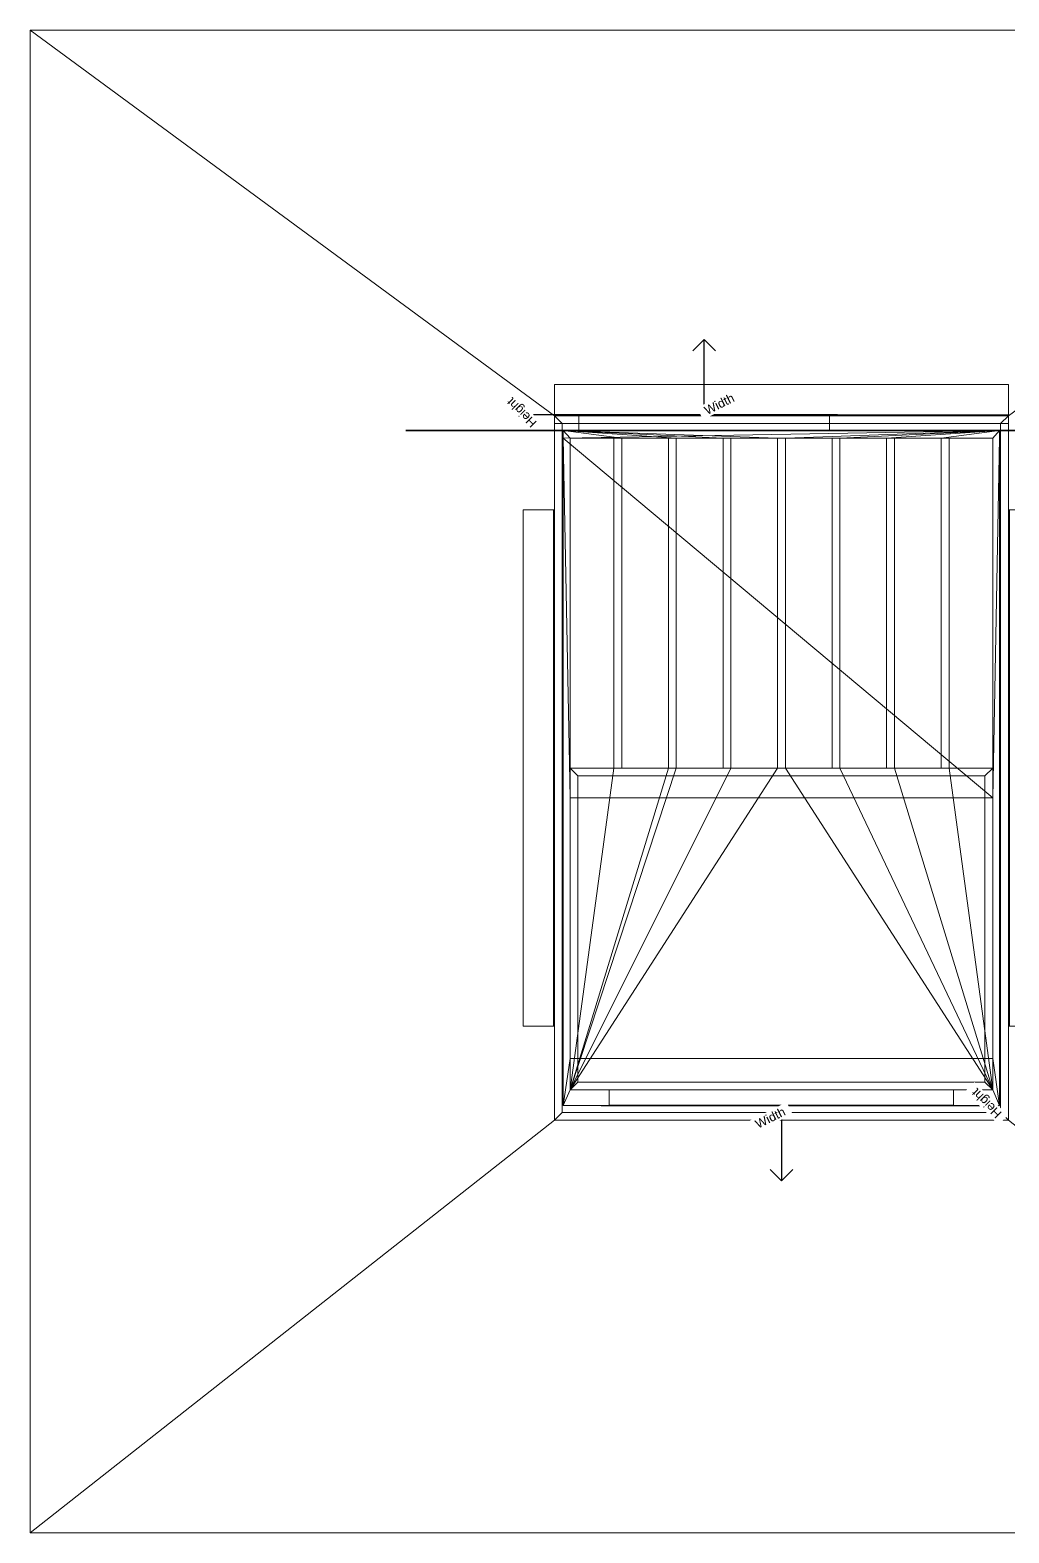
# Model space of a CAD drawing. Header units: inches. Extents: x -48 to 48, y -48 to 48.
# Drawn here: x -48 to 14.5, y -48 to 48 of the extents above; entities that cross this region are included whole.
import ezdxf

# ---------------------------------------------------------------- set-up
doc = ezdxf.new("R2010")
doc.units = ezdxf.units.IN
doc.header["$LTSCALE"] = 8
doc.header["$MEASUREMENT"] = 0
doc.layers.add('3D-GENM', color=6, linetype='Continuous', lineweight=9)

# ---------------------------------------------------------------- blocks, each defined once
blk = doc.blocks.new('FamilyGeomCombination_6474-3D Presentation')
at = {"layer": '3D-GENM'}
mesh = blk.add_polyface(dxfattribs=at)
corners = [(-14.5, 22.861, 1), (14.5, 22.861, 1), (14.5, 23.361, 1), (-14.5, 23.361, 1)]
mesh.append_faces([[corners[k] for k in face] for face in [(2, 3, 0, 1)]])
mesh = blk.add_polyface(dxfattribs=at)
corners = [(-14.5, 23.361, -15), (14.5, 23.361, -15), (14.5, -21.639, -15), (-14.5, -21.639, -15), (14, 22.861, -15), (-14, 22.861, -15), (-14, -21.139, -15), (14, -21.139, -15)]
mesh.append_faces([[corners[k] for k in face] for face in [(2, 7, 4, 1), (1, 4, 5, 0)]], dxfattribs={"vtx0": -1, "vtx2": -1})
mesh.append_faces([[corners[k] for k in face] for face in [(6, 7, 2, 3), (5, 6, 3, 0)]], dxfattribs={"vtx1": -1, "vtx3": -1})
mesh = blk.add_polyface(dxfattribs=at)
corners = [(-14.5, 23.361, -15), (-14.5, 23.361, 1), (14.5, 23.361, 1), (14.5, 23.361, -15)]
mesh.append_faces([[corners[k] for k in face] for face in [(0, 1, 2, 3)]])
mesh = blk.add_polyface(dxfattribs=at)
corners = [(-14.5, 22.861, 1), (-14.5, 23.361, 1), (-14.5, 23.361, -15), (-14.5, -21.639, -15), (-14.5, -21.639, -2.5), (-14.5, 22.861, -2.5)]
mesh.append_faces([[corners[k] for k in face] for face in [(5, 2, 3, 4)]], dxfattribs={"vtx0": -1})
mesh.append_faces([[corners[k] for k in face] for face in [(5, 0, 1, 2)]], dxfattribs={"vtx3": -1})
mesh = blk.add_polyface(dxfattribs=at)
corners = [(14.5, 23.361, 1), (14.5, 22.861, 1), (14.5, 22.861, -2.5), (14.5, -21.639, -2.5), (14.5, -21.639, -15), (14.5, 23.361, -15)]
mesh.append_faces([[corners[k] for k in face] for face in [(4, 5, 2, 3)]], dxfattribs={"vtx1": -1})
mesh.append_faces([[corners[k] for k in face] for face in [(0, 1, 2, 5)]], dxfattribs={"vtx2": -1})
mesh = blk.add_polyface(dxfattribs=at)
corners = [(14.5, 22.861, 1), (-14.5, 22.861, 1), (-14.5, 22.861, -2.5), (-14, 22.861, -2.5), (-14, 22.861, -15), (14, 22.861, -15), (14, 22.861, -2.5), (14.5, 22.861, -2.5)]
mesh.append_faces([[corners[k] for k in face] for face in [(3, 0, 1, 2)]], dxfattribs={"vtx0": -1})
mesh.append_faces([[corners[k] for k in face] for face in [(6, 7, 0, 3)]], dxfattribs={"vtx2": -1, "vtx3": -1})
mesh.append_faces([[corners[k] for k in face] for face in [(3, 4, 5, 6)]], dxfattribs={"vtx3": -1})
mesh = blk.add_polyface(dxfattribs=at)
corners = [(-14, -21.139, -2.5), (-14, 22.861, -2.5), (-14.5, 22.861, -2.5), (-14.5, -21.639, -2.5), (14.5, -21.639, -2.5), (14.5, 22.861, -2.5), (14, 22.861, -2.5), (14, -21.139, -2.5)]
mesh.append_faces([[corners[k] for k in face] for face in [(7, 4, 5, 6)]], dxfattribs={"vtx0": -1})
mesh.append_faces([[corners[k] for k in face] for face in [(4, 7, 0, 3)]], dxfattribs={"vtx0": -1, "vtx2": -1})
mesh.append_faces([[corners[k] for k in face] for face in [(2, 3, 0, 1)]], dxfattribs={"vtx1": -1})
mesh = blk.add_polyface(dxfattribs=at)
corners = [(-14, 22.861, -2.5), (-14, -21.139, -2.5), (-14, -21.139, -15), (-14, 22.861, -15)]
mesh.append_faces([[corners[k] for k in face] for face in [(0, 1, 2, 3)]])
mesh = blk.add_polyface(dxfattribs=at)
corners = [(14, -21.139, -2.5), (14, 22.861, -2.5), (14, 22.861, -15), (14, -21.139, -15)]
mesh.append_faces([[corners[k] for k in face] for face in [(0, 1, 2, 3)]])
mesh = blk.add_polyface(dxfattribs=at)
corners = [(14.5, -21.639, -2.5), (-14.5, -21.639, -2.5), (-14.5, -21.639, -15), (14.5, -21.639, -15)]
mesh.append_faces([[corners[k] for k in face] for face in [(0, 1, 2, 3)]])
mesh = blk.add_polyface(dxfattribs=at)
corners = [(-14, -21.139, -2.5), (14, -21.139, -2.5), (14, -21.139, -15), (-14, -21.139, -15)]
mesh.append_faces([[corners[k] for k in face] for face in [(0, 1, 2, 3)]])
blk = doc.blocks.new('FamilyGeomCombination_7878-3D Presentation')
at = {"layer": '3D-GENM'}
mesh = blk.add_polyface(dxfattribs=at)
corners = [(-13.938, -20.701, -15), (-13.938, -20.701, 14.438), (-13.938, 21.924, 14.438), (-13.938, 22.424, 14.438), (-13.938, 22.424, -15)]
mesh.append_faces([[corners[k] for k in face] for face in [(3, 4, 2)]], dxfattribs={"vtx1": -1})
mesh.append_faces([[corners[k] for k in face] for face in [(0, 1, 2, 4)]], dxfattribs={"vtx2": -1})
mesh = blk.add_polyface(dxfattribs=at)
corners = [(13.938, -20.701, -15), (-13.938, -20.701, -15), (-13.938, 22.424, -15), (13.938, 22.424, -15), (-13.5, -19.701, -15), (13.5, -19.701, -15), (13.5, 21.924, -15), (10.703, 21.924, -15), (10.703, 0.861, -15), (10.203, 0.861, -15), (10.203, 21.924, -15), (7.219, 21.924, -15), (7.219, 0.861, -15), (6.719, 0.861, -15), (6.719, 21.924, -15), (3.734, 21.924, -15), (3.734, 0.861, -15), (3.234, 0.861, -15), (3.234, 21.924, -15), (0.25, 21.924, -15), (0.25, 0.861, -15), (-0.25, 0.861, -15), (-0.25, 21.924, -15), (-3.234, 21.924, -15), (-3.234, 0.861, -15), (-3.734, 0.861, -15), (-3.734, 21.924, -15), (-6.719, 21.924, -15), (-6.719, 0.861, -15), (-7.219, 0.861, -15), (-7.219, 21.924, -15), (-10.203, 21.924, -15), (-10.203, 0.861, -15), (-10.703, 0.861, -15), (-10.703, 21.924, -15), (-13.5, 21.924, -15)]
mesh.append_faces([[corners[k] for k in face] for face in [(7, 10, 3, 6), (3, 19, 22, 2)]], dxfattribs={"vtx0": -1, "vtx1": -1, "vtx2": -1})
mesh.append_faces([[corners[k] for k in face] for face in [(3, 14, 15), (4, 1, 2, 35), (2, 26, 27)]], dxfattribs={"vtx0": -1, "vtx2": -1})
mesh.append_faces([[corners[k] for k in face] for face in [(3, 10, 11, 14), (2, 22, 23, 26)]], dxfattribs={"vtx0": -1, "vtx2": -1, "vtx3": -1})
mesh.append_faces([[corners[k] for k in face] for face in [(18, 19, 3, 15), (30, 31, 2, 27), (34, 35, 2, 31)]], dxfattribs={"vtx1": -1, "vtx2": -1, "vtx3": -1})
mesh.append_faces([[corners[k] for k in face] for face in [(3, 0, 5, 6), (4, 5, 0, 1)]], dxfattribs={"vtx1": -1, "vtx3": -1})
mesh.append_faces([[corners[k] for k in face] for face in [(8, 9, 10, 7), (12, 13, 14, 11), (16, 17, 18, 15)]], dxfattribs={"vtx2": -1})
mesh.append_faces([[corners[k] for k in face] for face in [(19, 20, 21, 22), (23, 24, 25, 26), (31, 32, 33, 34), (27, 28, 29, 30)]], dxfattribs={"vtx3": -1})
mesh = blk.add_polyface(dxfattribs=at)
corners = [(13.938, 22.424, -15), (-13.938, 22.424, -15), (-13.938, 22.424, 14.438), (13.938, 22.424, 14.438)]
mesh.append_faces([[corners[k] for k in face] for face in [(2, 3, 0, 1)]])
mesh = blk.add_polyface(dxfattribs=at)
corners = [(13.938, 22.424, 14.438), (-13.938, 22.424, 14.438), (-13.938, 21.924, 14.438), (-13.938, -20.701, 14.438), (13.938, -20.701, 14.438), (13.938, 21.924, 14.438), (-13.5, -1.039, 14.438), (13.5, -1.039, 14.438), (13.5, -17.701, 14.438), (-13.5, -17.701, 14.438)]
mesh.append_faces([[corners[k] for k in face] for face in [(2, 0, 1)]], dxfattribs={"vtx0": -1})
mesh.append_faces([[corners[k] for k in face] for face in [(2, 7, 5, 0)]], dxfattribs={"vtx0": -1, "vtx1": -1, "vtx3": -1})
mesh.append_faces([[corners[k] for k in face] for face in [(4, 8, 9, 3), (2, 6, 7), (3, 9, 6, 2)]], dxfattribs={"vtx0": -1, "vtx2": -1})
mesh.append_faces([[corners[k] for k in face] for face in [(7, 8, 4, 5)]], dxfattribs={"vtx1": -1, "vtx3": -1})
mesh = blk.add_polyface(dxfattribs=at)
corners = [(13.938, -20.701, 14.438), (13.938, -20.701, -15), (13.938, 22.424, -15), (13.938, 22.424, 14.438), (13.938, 21.924, 14.438)]
mesh.append_faces([[corners[k] for k in face] for face in [(2, 3, 4)]], dxfattribs={"vtx2": -1})
mesh.append_faces([[corners[k] for k in face] for face in [(4, 0, 1, 2)]], dxfattribs={"vtx3": -1})
mesh = blk.add_polyface(dxfattribs=at)
corners = [(-13.5, -19.701, -14), (-13.5, -19.701, -15), (-13.5, 21.924, -15), (-13.5, 21.924, -14), (-13.5, -17.701, 14.187), (-13.5, -19.701, 14.187), (-13.5, -19.701, 3.938), (-13.5, -1.039, 13.784), (-13.5, -1.039, 14.438), (-13.5, -17.701, 14.438)]
mesh.append_faces([[corners[k] for k in face] for face in [(3, 0, 1, 2)]])
mesh.append_faces([[corners[k] for k in face] for face in [(4, 8, 9)]], dxfattribs={"vtx0": -1})
mesh.append_faces([[corners[k] for k in face] for face in [(7, 8, 4, 6)]], dxfattribs={"vtx1": -1, "vtx2": -1})
mesh.append_faces([[corners[k] for k in face] for face in [(4, 5, 6)]], dxfattribs={"vtx2": -1})
mesh = blk.add_polyface(dxfattribs=at)
corners = [(13.5, -19.701, -14), (-13.5, -19.701, -14), (-13.5, 21.924, -14), (-10.703, 21.924, -14), (-10.703, 0.861, -14), (-10.203, 0.861, -14), (-10.203, 21.924, -14), (-7.219, 21.924, -14), (-7.219, 0.861, -14), (-6.719, 0.861, -14), (-6.719, 21.924, -14), (-3.734, 21.924, -14), (-3.734, 0.861, -14), (-3.234, 0.861, -14), (-3.234, 21.924, -14), (-0.25, 21.924, -14), (-0.25, 0.861, -14), (0.25, 0.861, -14), (0.25, 21.924, -14), (3.234, 21.924, -14), (3.234, 0.861, -14), (3.734, 0.861, -14), (3.734, 21.924, -14), (6.719, 21.924, -14), (6.719, 0.861, -14), (7.219, 0.861, -14), (7.219, 21.924, -14), (10.203, 21.924, -14), (10.203, 0.861, -14), (10.703, 0.861, -14), (10.703, 21.924, -14), (13.5, 21.924, -14)]
mesh.append_faces([[corners[k] for k in face] for face in [(28, 25, 26, 27), (24, 21, 22, 23), (16, 13, 14, 15), (4, 1, 2, 3)]], dxfattribs={"vtx0": -1})
mesh.append_faces([[corners[k] for k in face] for face in [(13, 16, 1)]], dxfattribs={"vtx0": -1, "vtx1": -1, "vtx2": -1})
mesh.append_faces([[corners[k] for k in face] for face in [(0, 17, 20, 21), (1, 9, 12, 13)]], dxfattribs={"vtx0": -1, "vtx1": -1, "vtx3": -1})
mesh.append_faces([[corners[k] for k in face] for face in [(1, 8, 9)]], dxfattribs={"vtx0": -1, "vtx2": -1})
mesh.append_faces([[corners[k] for k in face] for face in [(1, 4, 5, 8)]], dxfattribs={"vtx0": -1, "vtx2": -1, "vtx3": -1})
mesh.append_faces([[corners[k] for k in face] for face in [(31, 0, 29, 30), (19, 20, 17, 18), (11, 12, 9, 10), (7, 8, 5, 6)]], dxfattribs={"vtx1": -1})
mesh.append_faces([[corners[k] for k in face] for face in [(28, 29, 0, 25), (24, 25, 0, 21)]], dxfattribs={"vtx1": -1, "vtx2": -1, "vtx3": -1})
mesh.append_faces([[corners[k] for k in face] for face in [(16, 17, 0, 1)]], dxfattribs={"vtx1": -1, "vtx3": -1})
mesh = blk.add_polyface(dxfattribs=at)
corners = [(-13.5, 21.924, -14), (-13.5, 21.924, -15), (-10.703, 21.924, -15), (-10.703, 21.924, -14), (13.5, 21.924, -15), (13.5, 21.924, -14), (10.703, 21.924, -14), (10.703, 21.924, -15), (-10.203, 21.924, -15), (-7.219, 21.924, -15), (-7.219, 21.924, -14), (-10.203, 21.924, -14), (-6.719, 21.924, -15), (-3.734, 21.924, -15), (-3.734, 21.924, -14), (-6.719, 21.924, -14), (-3.234, 21.924, -15), (-0.25, 21.924, -15), (-0.25, 21.924, -14), (-3.234, 21.924, -14), (0.25, 21.924, -15), (3.234, 21.924, -15), (3.234, 21.924, -14), (0.25, 21.924, -14), (3.734, 21.924, -15), (6.719, 21.924, -15), (6.719, 21.924, -14), (3.734, 21.924, -14), (7.219, 21.924, -15), (10.203, 21.924, -15), (10.203, 21.924, -14), (7.219, 21.924, -14)]
mesh.append_faces([[corners[k] for k in face] for face in [(2, 3, 0, 1), (4, 5, 6, 7), (9, 10, 11, 8), (13, 14, 15, 12), (17, 18, 19, 16), (21, 22, 23, 20), (24, 25, 26, 27), (29, 30, 31, 28)]])
mesh = blk.add_polyface(dxfattribs=at)
corners = [(-10.703, 0.861, -15), (-10.703, 0.861, -14), (-10.703, 21.924, -14), (-10.703, 21.924, -15)]
mesh.append_faces([[corners[k] for k in face] for face in [(0, 1, 2, 3)]])
mesh = blk.add_polyface(dxfattribs=at)
corners = [(-10.203, 0.861, -14), (-10.203, 0.861, -15), (-10.203, 21.924, -15), (-10.203, 21.924, -14)]
mesh.append_faces([[corners[k] for k in face] for face in [(3, 0, 1, 2)]])
mesh = blk.add_polyface(dxfattribs=at)
corners = [(-7.219, 0.861, -15), (-7.219, 0.861, -14), (-7.219, 21.924, -14), (-7.219, 21.924, -15)]
mesh.append_faces([[corners[k] for k in face] for face in [(0, 1, 2, 3)]])
mesh = blk.add_polyface(dxfattribs=at)
corners = [(-6.719, 0.861, -14), (-6.719, 0.861, -15), (-6.719, 21.924, -15), (-6.719, 21.924, -14)]
mesh.append_faces([[corners[k] for k in face] for face in [(3, 0, 1, 2)]])
mesh = blk.add_polyface(dxfattribs=at)
corners = [(-3.734, 0.861, -15), (-3.734, 0.861, -14), (-3.734, 21.924, -14), (-3.734, 21.924, -15)]
mesh.append_faces([[corners[k] for k in face] for face in [(0, 1, 2, 3)]])
mesh = blk.add_polyface(dxfattribs=at)
corners = [(-3.234, 0.861, -14), (-3.234, 0.861, -15), (-3.234, 21.924, -15), (-3.234, 21.924, -14)]
mesh.append_faces([[corners[k] for k in face] for face in [(3, 0, 1, 2)]])
mesh = blk.add_polyface(dxfattribs=at)
corners = [(-0.25, 0.861, -15), (-0.25, 0.861, -14), (-0.25, 21.924, -14), (-0.25, 21.924, -15)]
mesh.append_faces([[corners[k] for k in face] for face in [(0, 1, 2, 3)]])
mesh = blk.add_polyface(dxfattribs=at)
corners = [(0.25, 0.861, -14), (0.25, 0.861, -15), (0.25, 21.924, -15), (0.25, 21.924, -14)]
mesh.append_faces([[corners[k] for k in face] for face in [(3, 0, 1, 2)]])
mesh = blk.add_polyface(dxfattribs=at)
corners = [(3.234, 0.861, -15), (3.234, 0.861, -14), (3.234, 21.924, -14), (3.234, 21.924, -15)]
mesh.append_faces([[corners[k] for k in face] for face in [(0, 1, 2, 3)]])
mesh = blk.add_polyface(dxfattribs=at)
corners = [(3.734, 0.861, -14), (3.734, 0.861, -15), (3.734, 21.924, -15), (3.734, 21.924, -14)]
mesh.append_faces([[corners[k] for k in face] for face in [(3, 0, 1, 2)]])
mesh = blk.add_polyface(dxfattribs=at)
corners = [(6.719, 0.861, -15), (6.719, 0.861, -14), (6.719, 21.924, -14), (6.719, 21.924, -15)]
mesh.append_faces([[corners[k] for k in face] for face in [(0, 1, 2, 3)]])
mesh = blk.add_polyface(dxfattribs=at)
corners = [(7.219, 0.861, -14), (7.219, 0.861, -15), (7.219, 21.924, -15), (7.219, 21.924, -14)]
mesh.append_faces([[corners[k] for k in face] for face in [(3, 0, 1, 2)]])
mesh = blk.add_polyface(dxfattribs=at)
corners = [(10.203, 0.861, -15), (10.203, 0.861, -14), (10.203, 21.924, -14), (10.203, 21.924, -15)]
mesh.append_faces([[corners[k] for k in face] for face in [(0, 1, 2, 3)]])
mesh = blk.add_polyface(dxfattribs=at)
corners = [(10.703, 0.861, -14), (10.703, 0.861, -15), (10.703, 21.924, -15), (10.703, 21.924, -14)]
mesh.append_faces([[corners[k] for k in face] for face in [(3, 0, 1, 2)]])
mesh = blk.add_polyface(dxfattribs=at)
corners = [(13.5, -17.701, 14.438), (13.5, -1.039, 14.438), (13.5, -1.039, 13.784), (13.5, -19.701, 3.938), (13.5, -19.701, 14.187), (13.5, -17.701, 14.187), (13.5, -19.701, -15), (13.5, -19.701, -14), (13.5, 21.924, -14), (13.5, 21.924, -15)]
mesh.append_faces([[corners[k] for k in face] for face in [(7, 8, 9, 6)]])
mesh.append_faces([[corners[k] for k in face] for face in [(1, 5, 0)]], dxfattribs={"vtx0": -1})
mesh.append_faces([[corners[k] for k in face] for face in [(5, 1, 2, 3)]], dxfattribs={"vtx0": -1, "vtx3": -1})
mesh.append_faces([[corners[k] for k in face] for face in [(4, 5, 3)]], dxfattribs={"vtx1": -1})
mesh = blk.add_polyface(dxfattribs=at)
corners = [(-10.703, 0.861, -15), (-10.203, 0.861, -15), (-10.203, 0.861, -14), (-10.703, 0.861, -14)]
mesh.append_faces([[corners[k] for k in face] for face in [(2, 3, 0, 1)]])
mesh = blk.add_polyface(dxfattribs=at)
corners = [(-7.219, 0.861, -15), (-6.719, 0.861, -15), (-6.719, 0.861, -14), (-7.219, 0.861, -14)]
mesh.append_faces([[corners[k] for k in face] for face in [(2, 3, 0, 1)]])
mesh = blk.add_polyface(dxfattribs=at)
corners = [(-3.734, 0.861, -15), (-3.234, 0.861, -15), (-3.234, 0.861, -14), (-3.734, 0.861, -14)]
mesh.append_faces([[corners[k] for k in face] for face in [(2, 3, 0, 1)]])
mesh = blk.add_polyface(dxfattribs=at)
corners = [(-0.25, 0.861, -15), (0.25, 0.861, -15), (0.25, 0.861, -14), (-0.25, 0.861, -14)]
mesh.append_faces([[corners[k] for k in face] for face in [(2, 3, 0, 1)]])
mesh = blk.add_polyface(dxfattribs=at)
corners = [(3.234, 0.861, -15), (3.734, 0.861, -15), (3.734, 0.861, -14), (3.234, 0.861, -14)]
mesh.append_faces([[corners[k] for k in face] for face in [(2, 3, 0, 1)]])
mesh = blk.add_polyface(dxfattribs=at)
corners = [(6.719, 0.861, -15), (7.219, 0.861, -15), (7.219, 0.861, -14), (6.719, 0.861, -14)]
mesh.append_faces([[corners[k] for k in face] for face in [(2, 3, 0, 1)]])
mesh = blk.add_polyface(dxfattribs=at)
corners = [(10.203, 0.861, -15), (10.703, 0.861, -15), (10.703, 0.861, -14), (10.203, 0.861, -14)]
mesh.append_faces([[corners[k] for k in face] for face in [(2, 3, 0, 1)]])
mesh = blk.add_polyface(dxfattribs=at)
corners = [(13.5, -1.039, 13.784), (-13.5, -1.039, 13.784), (-13.5, -19.701, 3.938), (13.5, -19.701, 3.938)]
mesh.append_faces([[corners[k] for k in face] for face in [(3, 0, 1, 2)]])
mesh = blk.add_polyface(dxfattribs=at)
corners = [(13.5, -1.039, 14.438), (-13.5, -1.039, 14.438), (-13.5, -1.039, 13.784), (13.5, -1.039, 13.784)]
mesh.append_faces([[corners[k] for k in face] for face in [(2, 3, 0, 1)]])
mesh = blk.add_polyface(dxfattribs=at)
corners = [(-13.5, -19.701, 14.187), (-13.5, -17.701, 14.187), (13.5, -17.701, 14.187), (13.5, -19.701, 14.187)]
mesh.append_faces([[corners[k] for k in face] for face in [(1, 2, 3, 0)]])
mesh = blk.add_polyface(dxfattribs=at)
corners = [(-13.5, -17.701, 14.187), (-13.5, -17.701, 14.438), (13.5, -17.701, 14.438), (13.5, -17.701, 14.187)]
mesh.append_faces([[corners[k] for k in face] for face in [(2, 3, 0, 1)]])
mesh = blk.add_polyface(dxfattribs=at)
corners = [(-13.5, -19.701, -15), (-13.5, -19.701, -14), (13.5, -19.701, -14), (13.5, -19.701, -15), (-13.5, -19.701, 3.938), (-13.5, -19.701, 14.187), (13.5, -19.701, 14.187), (13.5, -19.701, 3.938)]
mesh.append_faces([[corners[k] for k in face] for face in [(2, 3, 0, 1), (6, 7, 4, 5)]])
mesh = blk.add_polyface(dxfattribs=at)
corners = [(-13.938, -20.701, 14.438), (-13.938, -20.701, -15), (13.938, -20.701, -15), (13.938, -20.701, 14.438)]
mesh.append_faces([[corners[k] for k in face] for face in [(1, 2, 3, 0)]])

msp = doc.modelspace()

# ---------------------------------------------------------------- linework, layer by layer
at = {"color": 94}
for p, q in [((-4.937, 28.224, 9.438), (-5.657, 27.504, 9.438)), ((-4.937, 28.224, 9.438), (-4.217, 27.504, 9.438)), ((-4.937, 23.424, 9.438), (-4.937, 28.224, 9.438)), ((-12.938, 23.424, 13.438), (3.063, 23.424, 5.438)), ((-12.938, 23.424, 5.438), (3.063, 23.424, 13.438)), ((3.063, 23.424, 5.438), (-12.938, 23.424, 5.438)), ((-12.938, 23.424, 13.438), (3.063, 23.424, 13.438)), ((-12.938, 23.424, 5.438), (-12.938, 23.424, 13.438)), ((3.063, 23.424, 13.438), (3.063, 23.424, 5.438)), ((0, 22.424, -24.281), (0, 22.424, 23.719)), ((-11, -20.701, 7.438), (11, -20.701, 7.438)), ((-11, -20.701, 13.438), (-11, -20.701, 7.438)), ((11, -20.701, 13.438), (-11, -20.701, 13.438)), ((0, -20.701, 10.438), (0, -25.501, 10.438)), ((11, -20.701, 7.438), (11, -20.701, 13.438)), ((0, -25.501, 10.438), (-0.72, -24.781, 10.438)), ((0, -25.501, 10.438), (0.72, -24.781, 10.438))]:
    msp.add_line(p, q, dxfattribs=at)
at = {"color": 1}
for p, q in [((-14.828, 23.424, 13.947), (-15.847, 23.424, 12.928)), ((-14.828, 23.424, 5.947), (-15.847, 23.424, 4.928)), ((-13.417, 23.424, 13.438), (-15.817, 23.424, 13.438)), ((-13.417, 23.424, 5.438), (-15.817, 23.424, 5.438)), ((-15.337, 23.424, 5.438), (-15.337, 23.424, 13.438)), ((-12.428, 23.424, 15.328), (-13.447, 23.424, 16.347)), ((-12.938, 23.424, 15.838), (3.063, 23.424, 15.838)), ((-12.938, 23.424, 13.918), (-12.938, 23.424, 16.318)), ((3.572, 23.424, 15.328), (2.553, 23.424, 16.347)), ((3.063, 23.424, 13.918), (3.063, 23.424, 16.318)), ((-11.509, -20.701, 15.328), (-10.491, -20.701, 16.347)), ((-11, -20.701, 13.918), (-11, -20.701, 16.318)), ((11, -20.701, 15.838), (-11, -20.701, 15.838)), ((10.491, -20.701, 15.328), (11.509, -20.701, 16.347)), ((11, -20.701, 13.918), (11, -20.701, 16.318)), ((11.48, -20.701, 13.438), (13.88, -20.701, 13.438)), ((11.48, -20.701, 7.438), (13.88, -20.701, 7.438)), ((12.891, -20.701, 13.947), (13.909, -20.701, 12.928)), ((12.891, -20.701, 7.947), (13.909, -20.701, 6.928)), ((13.4, -20.701, 7.438), (13.4, -20.701, 13.438))]:
    msp.add_line(p, q, dxfattribs=at)

# ---------------------------------------------------------------- block references
for name in ['FamilyGeomCombination_6474-3D Presentation', 'FamilyGeomCombination_7878-3D Presentation']:
    msp.add_blockref(name, (0, 0))

# ---------------------------------------------------------------- meshes
at = {"layer": '3D-GENM'}
mesh = msp.add_polyface(dxfattribs=at)
corners = [(48, 48), (-48, 48), (-48, -48), (48, -48), (14.5, 23.361), (14.5, -21.639), (-14.5, -21.639), (-14.5, 23.361)]
mesh.append_faces([[corners[k] for k in face] for face in [(0, 4, 5, 3), (3, 5, 6, 2)]], dxfattribs={"vtx0": -1, "vtx2": -1})
mesh.append_faces([[corners[k] for k in face] for face in [(7, 4, 0, 1), (6, 7, 1, 2)]], dxfattribs={"vtx1": -1, "vtx3": -1})
mesh = msp.add_polyface(dxfattribs=at)
corners = [(-48, 48, -12), (48, 48, -12), (48, -48, -12), (-48, -48, -12), (14.5, -21.639, -12), (14.5, 23.361, -12), (-14.5, 23.361, -12), (-14.5, -21.639, -12)]
mesh.append_faces([[corners[k] for k in face] for face in [(0, 6, 7, 3), (3, 7, 4, 2)]], dxfattribs={"vtx0": -1, "vtx2": -1})
mesh.append_faces([[corners[k] for k in face] for face in [(5, 6, 0, 1), (4, 5, 1, 2)]], dxfattribs={"vtx1": -1, "vtx3": -1})
mesh = msp.add_polyface(dxfattribs=at)
corners = [(-48, 48), (48, 48), (48, 48, -12), (-48, 48, -12)]
mesh.append_faces([[corners[k] for k in face] for face in [(0, 1, 2, 3)]])
mesh = msp.add_polyface(dxfattribs=at)
corners = [(-48, -48), (-48, 48), (-48, 48, -12), (-48, -48, -12)]
mesh.append_faces([[corners[k] for k in face] for face in [(0, 1, 2, 3)]])
mesh = msp.add_polyface(dxfattribs=at)
corners = [(-14.5, 23.361, -14), (-14.5, 23.361, -12), (-14.5, 25.361, -12), (-14.5, 25.361, -12.063), (-14.5, 23.424, -12.063), (-14.5, 23.424, -14)]
mesh.append_faces([[corners[k] for k in face] for face in [(0, 1, 4, 5)]], dxfattribs={"vtx1": -1})
mesh.append_faces([[corners[k] for k in face] for face in [(2, 3, 4, 1)]], dxfattribs={"vtx2": -1})
mesh = msp.add_polyface(dxfattribs=at)
corners = [(14.5, 25.361, -12.063), (14.5, 23.424, -12.063), (-14.5, 23.424, -12.063), (-14.5, 25.361, -12.063)]
mesh.append_faces([[corners[k] for k in face] for face in [(0, 1, 2, 3)]])
mesh = msp.add_polyface(dxfattribs=at)
corners = [(14.5, 25.361, -12), (14.5, 25.361, -12.063), (-14.5, 25.361, -12.063), (-14.5, 25.361, -12)]
mesh.append_faces([[corners[k] for k in face] for face in [(3, 0, 1, 2)]])
mesh = msp.add_polyface(dxfattribs=at)
corners = [(14.5, 23.361, -12), (14.5, 25.361, -12), (-14.5, 25.361, -12), (-14.5, 23.361, -12)]
mesh.append_faces([[corners[k] for k in face] for face in [(0, 1, 2, 3)]])
mesh = msp.add_polyface(dxfattribs=at)
corners = [(14.5, 23.361, -14), (14.5, 23.424, -14), (14.5, 23.424, -12.063), (14.5, 25.361, -12.063), (14.5, 25.361, -12), (14.5, 23.361, -12)]
mesh.append_faces([[corners[k] for k in face] for face in [(2, 5, 0, 1)]], dxfattribs={"vtx0": -1})
mesh.append_faces([[corners[k] for k in face] for face in [(2, 3, 4, 5)]], dxfattribs={"vtx3": -1})
mesh = msp.add_polyface(dxfattribs=at)
corners = [(14.5, 23.424, -14), (14.5, 23.361, -14), (-14.5, 23.361, -14), (-14.5, 23.424, -14)]
mesh.append_faces([[corners[k] for k in face] for face in [(0, 1, 2, 3)]])
mesh = msp.add_polyface(dxfattribs=at)
corners = [(14.5, 23.424, -12.063), (14.5, 23.424, -14), (-14.5, 23.424, -14), (-14.5, 23.424, -12.063)]
mesh.append_faces([[corners[k] for k in face] for face in [(0, 1, 2, 3)]])
mesh = msp.add_polyface(dxfattribs=at)
corners = [(-14.5, 23.361, -12), (-14.5, 23.361), (14.5, 23.361), (14.5, 23.361, -12)]
mesh.append_faces([[corners[k] for k in face] for face in [(3, 2, 1, 0)]])
mesh = msp.add_polyface(dxfattribs=at)
corners = [(-14.5, -21.639, -12), (-14.5, -21.639), (-14.5, 23.361), (-14.5, 23.361, -12)]
mesh.append_faces([[corners[k] for k in face] for face in [(3, 2, 1, 0)]])
mesh = msp.add_polyface(dxfattribs=at)
corners = [(14.5, 23.361, -14), (14.5, 23.361, -12), (-14.5, 23.361, -12), (-14.5, 23.361, -14)]
mesh.append_faces([[corners[k] for k in face] for face in [(3, 0, 1, 2)]])
mesh = msp.add_polyface(dxfattribs=at)
corners = [(3.063, 23.424, 13.437), (3.063, 23.424, 5.437), (-12.938, 23.424, 5.437), (-12.938, 23.424, 13.437)]
mesh.append_faces([[corners[k] for k in face] for face in [(3, 0, 1, 2)]])
mesh = msp.add_polyface(dxfattribs=at)
corners = [(3.063, 23.424, 13.437), (-12.938, 23.424, 13.437), (-12.938, 22.424, 13.437), (3.063, 22.424, 13.437)]
mesh.append_faces([[corners[k] for k in face] for face in [(0, 1, 2, 3)]])
mesh = msp.add_polyface(dxfattribs=at)
corners = [(-12.938, 23.424, 13.437), (-12.938, 23.424, 5.437), (-12.938, 22.424, 5.437), (-12.938, 22.424, 13.437)]
mesh.append_faces([[corners[k] for k in face] for face in [(0, 1, 2, 3)]])
mesh = msp.add_polyface(dxfattribs=at)
corners = [(-12.938, 23.424, 5.437), (3.063, 23.424, 5.437), (3.063, 22.424, 5.437), (-12.938, 22.424, 5.437)]
mesh.append_faces([[corners[k] for k in face] for face in [(0, 1, 2, 3)]])
mesh = msp.add_polyface(dxfattribs=at)
corners = [(3.063, 23.424, 5.437), (3.063, 23.424, 13.437), (3.063, 22.424, 13.437), (3.063, 22.424, 5.437)]
mesh.append_faces([[corners[k] for k in face] for face in [(0, 1, 2, 3)]])
mesh = msp.add_polyface(dxfattribs=at)
corners = [(14.5, -21.639), (14.5, -21.639, -12), (14.5, 23.361, -12), (14.5, 23.361)]
mesh.append_faces([[corners[k] for k in face] for face in [(1, 0, 3, 2)]])
mesh = msp.add_polyface(dxfattribs=at)
corners = [(3.063, 22.424, 13.437), (-12.938, 22.424, 13.437), (-12.938, 22.424, 5.437), (3.063, 22.424, 5.437)]
mesh.append_faces([[corners[k] for k in face] for face in [(2, 3, 0, 1)]])
mesh = msp.add_polyface(dxfattribs=at)
corners = [(-16.5, 17.361, -12), (-14.5, 17.361, -12), (-14.5, 17.361, -14), (-14.562, 17.361, -14), (-14.562, 17.361, -12.063), (-16.5, 17.361, -12.063), (16.5, 17.361, -12), (16.5, 17.361, -12.063), (14.562, 17.361, -12.063), (14.562, 17.361, -14), (14.5, 17.361, -14), (14.5, 17.361, -12)]
mesh.append_faces([[corners[k] for k in face] for face in [(4, 1, 2, 3), (8, 11, 6, 7)]], dxfattribs={"vtx0": -1})
mesh.append_faces([[corners[k] for k in face] for face in [(10, 11, 8, 9)]], dxfattribs={"vtx1": -1})
mesh.append_faces([[corners[k] for k in face] for face in [(4, 5, 0, 1)]], dxfattribs={"vtx3": -1})
mesh = msp.add_polyface(dxfattribs=at)
corners = [(-16.5, 17.361, -12), (-16.5, 17.361, -12.063), (-16.5, -15.639, -12.063), (-16.5, -15.639, -12)]
mesh.append_faces([[corners[k] for k in face] for face in [(0, 1, 2, 3)]])
mesh = msp.add_polyface(dxfattribs=at)
corners = [(-16.5, 17.361, -12.063), (-14.562, 17.361, -12.063), (-14.562, -15.639, -12.063), (-16.5, -15.639, -12.063)]
mesh.append_faces([[corners[k] for k in face] for face in [(0, 1, 2, 3)]])
mesh = msp.add_polyface(dxfattribs=at)
corners = [(-14.5, 17.361, -12), (-16.5, 17.361, -12), (-16.5, -15.639, -12), (-14.5, -15.639, -12)]
mesh.append_faces([[corners[k] for k in face] for face in [(3, 0, 1, 2)]])
mesh = msp.add_polyface(dxfattribs=at)
corners = [(-14.562, 17.361, -12.063), (-14.562, 17.361, -14), (-14.562, -15.639, -14), (-14.562, -15.639, -12.063)]
mesh.append_faces([[corners[k] for k in face] for face in [(3, 0, 1, 2)]])
mesh = msp.add_polyface(dxfattribs=at)
corners = [(-14.562, 17.361, -14), (-14.5, 17.361, -14), (-14.5, -15.639, -14), (-14.562, -15.639, -14)]
mesh.append_faces([[corners[k] for k in face] for face in [(3, 0, 1, 2)]])
mesh = msp.add_polyface(dxfattribs=at)
corners = [(-14.5, 17.361, -14), (-14.5, 17.361, -12), (-14.5, -15.639, -12), (-14.5, -15.639, -14)]
mesh.append_faces([[corners[k] for k in face] for face in [(0, 1, 2, 3)]])
mesh = msp.add_polyface(dxfattribs=at)
corners = [(16.5, 17.361, -12), (14.5, 17.361, -12), (14.5, -15.639, -12), (16.5, -15.639, -12)]
mesh.append_faces([[corners[k] for k in face] for face in [(3, 0, 1, 2)]])
mesh = msp.add_polyface(dxfattribs=at)
corners = [(14.5, 17.361, -12), (14.5, 17.361, -14), (14.5, -15.639, -14), (14.5, -15.639, -12)]
mesh.append_faces([[corners[k] for k in face] for face in [(3, 0, 1, 2)]])
mesh = msp.add_polyface(dxfattribs=at)
corners = [(14.5, 17.361, -14), (14.562, 17.361, -14), (14.562, -15.639, -14), (14.5, -15.639, -14)]
mesh.append_faces([[corners[k] for k in face] for face in [(3, 0, 1, 2)]])
mesh = msp.add_polyface(dxfattribs=at)
corners = [(-13.5, 0.861, -14), (-13.5, -19.701, -14), (13.5, -19.701, -14), (13.5, 0.861, -14), (-13, 0.361, -14), (13, 0.361, -14), (13, -19.201, -14), (-13, -19.201, -14)]
mesh.append_faces([[corners[k] for k in face] for face in [(0, 4, 5, 3), (3, 5, 6, 2)]], dxfattribs={"vtx0": -1, "vtx2": -1})
mesh.append_faces([[corners[k] for k in face] for face in [(7, 4, 0, 1), (6, 7, 1, 2)]], dxfattribs={"vtx1": -1, "vtx3": -1})
mesh = msp.add_polyface(dxfattribs=at)
corners = [(-13.5, 0.861, -15), (13.5, 0.861, -15), (13.5, -19.701, -15), (-13.5, -19.701, -15), (-13, 0.361, -15), (-13, -19.201, -15), (13, -19.201, -15), (13, 0.361, -15)]
mesh.append_faces([[corners[k] for k in face] for face in [(3, 5, 6, 2), (2, 6, 7, 1)]], dxfattribs={"vtx0": -1, "vtx2": -1})
mesh.append_faces([[corners[k] for k in face] for face in [(4, 5, 3, 0), (7, 4, 0, 1)]], dxfattribs={"vtx1": -1, "vtx3": -1})
mesh = msp.add_polyface(dxfattribs=at)
corners = [(-13.5, -19.701, -14), (-13.5, 0.861, -14), (-13.5, 0.861, -15), (-13.5, -19.701, -15)]
mesh.append_faces([[corners[k] for k in face] for face in [(0, 1, 2, 3)]])
mesh = msp.add_polyface(dxfattribs=at)
corners = [(-13.5, 0.861, -14), (13.5, 0.861, -14), (13.5, 0.861, -15), (-13.5, 0.861, -15)]
mesh.append_faces([[corners[k] for k in face] for face in [(0, 1, 2, 3)]])
mesh = msp.add_polyface(dxfattribs=at)
corners = [(13, 0.361, -14), (-13, 0.361, -14), (-13, 0.361, -15), (13, 0.361, -15)]
mesh.append_faces([[corners[k] for k in face] for face in [(0, 1, 2, 3)]])
mesh = msp.add_polyface(dxfattribs=at)
corners = [(-13, 0.361, -14), (-13, -19.201, -14), (-13, -19.201, -15), (-13, 0.361, -15)]
mesh.append_faces([[corners[k] for k in face] for face in [(0, 1, 2, 3)]])
mesh = msp.add_polyface(dxfattribs=at)
corners = [(-13, 0.361, -14), (-13, -19.201, -14), (13, -19.201, -14), (13, 0.361, -14)]
mesh.append_faces([[corners[k] for k in face] for face in [(3, 0, 1, 2)]])
mesh = msp.add_polyface(dxfattribs=at)
corners = [(-13, 0.361, -14.75), (13, 0.361, -14.75), (13, -19.201, -14.75), (-13, -19.201, -14.75)]
mesh.append_faces([[corners[k] for k in face] for face in [(2, 3, 0, 1)]])
mesh = msp.add_polyface(dxfattribs=at)
corners = [(-13, -19.201, -14), (-13, 0.361, -14), (-13, 0.361, -14.75), (-13, -19.201, -14.75)]
mesh.append_faces([[corners[k] for k in face] for face in [(0, 1, 2, 3)]])
mesh = msp.add_polyface(dxfattribs=at)
corners = [(-13, 0.361, -14), (13, 0.361, -14), (13, 0.361, -14.75), (-13, 0.361, -14.75)]
mesh.append_faces([[corners[k] for k in face] for face in [(0, 1, 2, 3)]])
mesh = msp.add_polyface(dxfattribs=at)
corners = [(13, -19.201, -14), (13, 0.361, -14), (13, 0.361, -15), (13, -19.201, -15)]
mesh.append_faces([[corners[k] for k in face] for face in [(0, 1, 2, 3)]])
mesh = msp.add_polyface(dxfattribs=at)
corners = [(13, 0.361, -14), (13, -19.201, -14), (13, -19.201, -14.75), (13, 0.361, -14.75)]
mesh.append_faces([[corners[k] for k in face] for face in [(0, 1, 2, 3)]])
mesh = msp.add_polyface(dxfattribs=at)
corners = [(13.5, 0.861, -14), (13.5, -19.701, -14), (13.5, -19.701, -15), (13.5, 0.861, -15)]
mesh.append_faces([[corners[k] for k in face] for face in [(0, 1, 2, 3)]])
mesh = msp.add_polyface(dxfattribs=at)
corners = [(-16.5, -15.639, -12), (-16.5, -15.639, -12.063), (-14.562, -15.639, -12.063), (-14.562, -15.639, -14), (-14.5, -15.639, -14), (-14.5, -15.639, -12), (16.5, -15.639, -12), (14.5, -15.639, -12), (14.5, -15.639, -14), (14.562, -15.639, -14), (14.562, -15.639, -12.063), (16.5, -15.639, -12.063)]
mesh.append_faces([[corners[k] for k in face] for face in [(2, 5, 0, 1), (10, 7, 8, 9)]], dxfattribs={"vtx0": -1})
mesh.append_faces([[corners[k] for k in face] for face in [(4, 5, 2, 3)]], dxfattribs={"vtx1": -1})
mesh.append_faces([[corners[k] for k in face] for face in [(10, 11, 6, 7)]], dxfattribs={"vtx3": -1})
mesh = msp.add_polyface(dxfattribs=at)
corners = [(13.5, -19.701, -14), (-13.5, -19.701, -14), (-13.5, -19.701, -15), (13.5, -19.701, -15)]
mesh.append_faces([[corners[k] for k in face] for face in [(0, 1, 2, 3)]])
mesh = msp.add_polyface(dxfattribs=at)
corners = [(-13, -19.201, -14), (13, -19.201, -14), (13, -19.201, -15), (-13, -19.201, -15)]
mesh.append_faces([[corners[k] for k in face] for face in [(0, 1, 2, 3)]])
mesh = msp.add_polyface(dxfattribs=at)
corners = [(13, -19.201, -14), (-13, -19.201, -14), (-13, -19.201, -14.75), (13, -19.201, -14.75)]
mesh.append_faces([[corners[k] for k in face] for face in [(0, 1, 2, 3)]])
mesh = msp.add_polyface(dxfattribs=at)
corners = [(11, -19.701, 13.437), (11, -19.701, 7.438), (-11, -19.701, 7.438), (-11, -19.701, 13.437)]
mesh.append_faces([[corners[k] for k in face] for face in [(3, 0, 1, 2)]])
mesh = msp.add_polyface(dxfattribs=at)
corners = [(11, -19.701, 13.437), (-11, -19.701, 13.437), (-11, -20.701, 13.437), (11, -20.701, 13.437)]
mesh.append_faces([[corners[k] for k in face] for face in [(0, 1, 2, 3)]])
mesh = msp.add_polyface(dxfattribs=at)
corners = [(-11, -19.701, 13.437), (-11, -19.701, 7.438), (-11, -20.701, 7.438), (-11, -20.701, 13.437)]
mesh.append_faces([[corners[k] for k in face] for face in [(0, 1, 2, 3)]])
mesh = msp.add_polyface(dxfattribs=at)
corners = [(-11, -19.701, 7.438), (11, -19.701, 7.438), (11, -20.701, 7.438), (-11, -20.701, 7.438)]
mesh.append_faces([[corners[k] for k in face] for face in [(0, 1, 2, 3)]])
mesh = msp.add_polyface(dxfattribs=at)
corners = [(11, -19.701, 7.438), (11, -19.701, 13.437), (11, -20.701, 13.437), (11, -20.701, 7.438)]
mesh.append_faces([[corners[k] for k in face] for face in [(0, 1, 2, 3)]])
mesh = msp.add_polyface(dxfattribs=at)
corners = [(11, -20.701, 13.437), (-11, -20.701, 13.437), (-11, -20.701, 7.438), (11, -20.701, 7.438)]
mesh.append_faces([[corners[k] for k in face] for face in [(2, 3, 0, 1)]])
mesh = msp.add_polyface(dxfattribs=at)
corners = [(-14.5, -21.639), (-14.5, -21.639, -12), (14.5, -21.639, -12), (14.5, -21.639)]
mesh.append_faces([[corners[k] for k in face] for face in [(1, 0, 3, 2)]])
mesh = msp.add_polyface(dxfattribs=at)
corners = [(48, -48), (-48, -48), (-48, -48, -12), (48, -48, -12)]
mesh.append_faces([[corners[k] for k in face] for face in [(0, 1, 2, 3)]])

# ---------------------------------------------------------------- next in the draw order: texts
at = {"color": 5, "char_height": 0.56651, "attachment_point": 2, "line_spacing_factor": 0.938532, "bg_fill": 3, "box_fill_scale": 1.25, "bg_fill_color": 0, "bg_fill_transparency": 0}
for s, insert, width, rotation in [('\\fArial|b0|i0|c0|p34|;Width', (-4.098, 24.363, 16.417), 2.46705, 26.56505), ('\\fArial|b0|i0|c0|p34|;Height', (-16.8, 23.367, 10.364), 2.72226, 135), ('\\fArial|b0|i0|c0|p34|;Height', (12.897, -20.758, 11.364), 2.72226, 135), ('\\fArial|b0|i0|c0|p34|;Width', (-0.839, -21.228, 16.63), 2.46705, 26.56505)]:
    msp.add_mtext(s, dxfattribs=dict(at, insert=insert, width=width, rotation=rotation))

# ---------------------------------------------------------------- next in the draw order: linework, layer by layer
at = {"color": 94}
msp.add_line((24, 22.424, -0.281), (-24, 22.424, -0.281), dxfattribs=at)
at = {"color": 94, "extrusion": (0, 1, 9.0515e-17)}
msp.add_circle((0, -0.281, 22.424), 24, dxfattribs=at)

doc.saveas('drawing.dxf')
